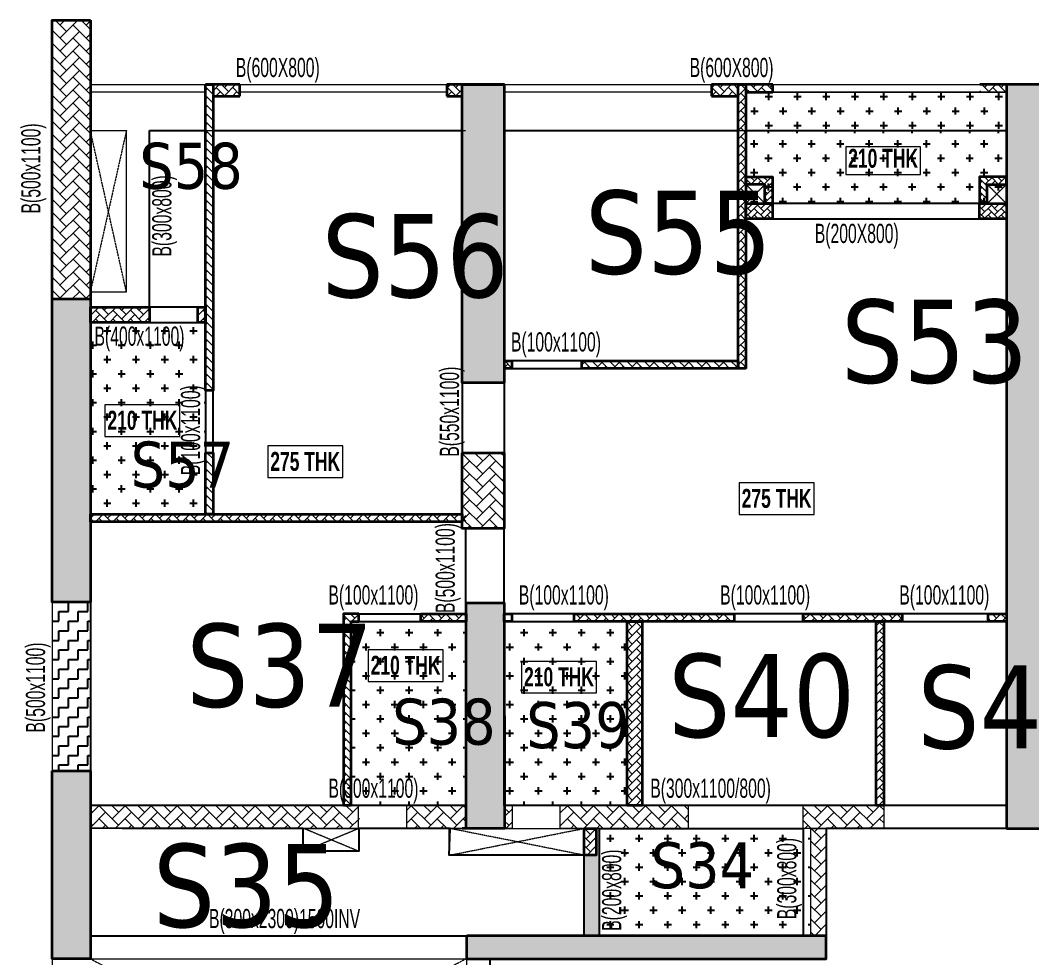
# Model space of a CAD drawing. Header units: millimetres. Extents: x 0 to 66978, y 25 to 26347.
# Drawn here: x 1696 to 14903, y 13669 to 25909 of the extents above; entities that cross this region are included whole.
import ezdxf

# ---------------------------------------------------------------- set-up
doc = ezdxf.new("R2010")
doc.units = ezdxf.units.MM
doc.linetypes.add('HIDDEN', pattern=[0.375, 0.25, -0.125])
for name, color, linetype, lineweight in [('A-FLOR-IDEN', 11, 'Continuous', 9), ('A-HIDD-ABVE', 8, 'HIDDEN', 20), ('S-BEAM', 7, 'Continuous', 18), ('S-BEAM-IDEN', 2, 'Continuous', 9), ('S-COL HATCH', 9, 'Continuous', 0), ('S-COLS', 5, 'Continuous', 35), ('S-WALL', 4, 'Continuous', 18)]:
    doc.layers.add(name, color=color, linetype=linetype, lineweight=lineweight)
doc.layers.add('changes', color=7, linetype='Continuous')
doc.layers.add('SUNK SLAB', color=8, linetype='Continuous')
doc.styles.add('Dim.s & Anno.(Misc.)', font='ARIALN.TTF')
doc.styles.add('Swis721 LtCn BT', font='swisscl.ttf', dxfattribs={"width": 0.9, "height": 233.3551617873649})
doc.styles.add('Swis721 LtCn BT_B', font='', dxfattribs={"width": 0.9, "height": 246.9183359013865})
doc.styles.get('Swis721 LtCn BT_B').set_extended_font_data('Swis721 LtCn BT', bold=True)
pattern_1 = [(45, (-31795021.82631738, 20722934.51905815), (0, 113.1370849898476), [240, -80]), (135, (-31794965.25777488, 20722991.08760065), (8.9e-15, 113.1370849898476), [240, -80])]
pattern_2 = [(45, (-31090211.60409689, 20641732.88633991), (0, 84.8528137423857), [180, -60]), (135, (-31090169.17769002, 20641775.31274678), (6.7e-15, 84.85281374238569), [180, -60])]
pattern_3 = [(45, (-31802317.50000001, 20729084.54824158), (0, 169.7056274847714), [360, -120]), (135, (-31802232.64718625, 20729169.40105534), (1.33e-14, 169.7056274847714), [360, -120])]
pattern_4 = [(45, (-15037.46649456024, -17858.63122582435), (0, 107.7630734528298), [228.6, -76.2]), (135, (-14983.58449456095, -17804.74922582507), (7.1e-15, 107.7630734528298), [228.6, -76.2])]
pattern_5 = [(0, (-31352091.21153216, 21118984.17789844), (187.5, 187.5), [93.75, -281.25]), (90, (-31352044.33653215, 21118937.30289844), (-187.5, 187.5), [93.75, -281.25])]
pattern_6 = [(0, (-31792424.80638715, 20732320.43506905), (125, 125), [125, -125]), (90, (-31792299.80638715, 20732320.43506905), (-125, 125), [125, -125])]

# ---------------------------------------------------------------- blocks, each defined once
blk = doc.blocks.new('A$Ca6b6972b')
at = {"layer": 'S-COL HATCH'}
h = blk.add_hatch(dxfattribs=at)
h.set_pattern_fill('AR-HBONE', color=256, scale=15)
h.set_pattern_definition(pattern_2)
edge = h.paths.add_edge_path()
edge.add_line((10779.36593055725, 22425.58167810738), (11129.36593055725, 22425.59326457977))
edge.add_line((11129.36593055725, 22425.59326457977), (11129.36593055725, 22075.59326457977))
edge.add_line((11129.36593055725, 22075.59326457977), (11029.36593055725, 22075.59326457977))
edge.add_line((11029.36593055725, 22075.59326457977), (11029.36593055725, 22325.58138413727))
edge.add_line((11029.36593055725, 22325.58138413727), (10779.36613355949, 22325.58138413727))
edge.add_line((10779.36613355949, 22325.58138413727), (10779.36613355949, 22425.59326457977))
h = blk.add_hatch(dxfattribs=at)
h.set_pattern_fill('AR-HBONE', color=256, scale=15)
h.set_pattern_definition(pattern_2)
edge = h.paths.add_edge_path()
edge.add_line((14179.3178070113, 22425.58167810738), (13829.3178070113, 22425.59326457977))
edge.add_line((13829.3178070113, 22425.59326457977), (13829.3178070113, 22075.59326457977))
edge.add_line((13829.3178070113, 22075.59326457977), (13929.31780701131, 22075.59326457977))
edge.add_line((13929.31780701131, 22075.59326457977), (13929.31780701131, 22325.58138413727))
edge.add_line((13929.31780701131, 22325.58138413727), (14179.31760400906, 22325.58138413727))
edge.add_line((14179.31760400906, 22325.58138413727), (14179.31760400906, 22425.59326457977))
h = blk.add_hatch(dxfattribs=at)
h.set_pattern_fill('AR-HBONE', color=256, scale=15)
h.set_pattern_definition([(45, (-31346340.99442247, 20824102.64495349), (0, 84.8528137423857), [180, -60]), (135, (-31346298.56801559, 20824145.07136036), (6.7e-15, 84.85281374238569), [180, -60])])
h.paths.add_polyline_path([(10779.36593008041, 22075.59326457977), (10779.36593008041, 21875.60189083219), (11129.36593055725, 21875.60189083219), (11129.36593055725, 22075.59326457977)])
h = blk.add_hatch(dxfattribs=at)
h.set_pattern_fill('AR-HBONE', color=256, scale=15)
h.set_pattern_definition([(45, (-31343291.04254494, 20824102.64495349), (0, 84.8528137423857), [180, -60]), (135, (-31343248.61613807, 20824145.07136036), (6.7e-15, 84.85281374238569), [180, -60])])
h.paths.add_polyline_path([(13829.31780760362, 22075.59326457977), (13829.31780760362, 21875.60189083219), (14179.31780808046, 21875.60189083219), (14179.31780808046, 22075.59326457977)])
at = {"layer": 'S-COLS'}
for points in [[(10779.36593055725, 22425.58167810738), (11129.36593055725, 22425.59326457977), (11129.36593055725, 22075.59326457977), (11029.36593055725, 22075.59326457977), (11029.36593055725, 22325.58138413727), (10779.36613355949, 22325.58138413727), (10779.36613355949, 22425.59326457977)], [(14179.3178070113, 22425.58167810738), (13829.3178070113, 22425.59326457977), (13829.3178070113, 22075.59326457977), (13929.31780701131, 22075.59326457977), (13929.31780701131, 22325.58138413727), (14179.31760400906, 22325.58138413727), (14179.31760400906, 22425.59326457977)]]:
    blk.add_lwpolyline(points, dxfattribs=at)
at = {"layer": 'S-COLS', "elevation": -1.770144e-10}
for points in [[(10779.36593008041, 22075.59326457977), (11129.36593055725, 22075.59326457977), (11129.36593055725, 21875.60189083219), (10779.36593008041, 21875.60189083219)], [(13829.31780760362, 22075.59326457977), (14179.31780808046, 22075.59326457977), (14179.31780808046, 21875.60189083219), (13829.31780760362, 21875.60189083219)]]:
    blk.add_lwpolyline(points, close=True, dxfattribs=at)
blk = doc.blocks.new('A$C9134d95b')
at = {"layer": 'S-COL HATCH'}
h = blk.add_hatch(dxfattribs=at)
h.set_pattern_fill('AR-HBONE', color=256, scale=20)
h.set_pattern_definition(pattern_1)
h.paths.add_polyline_path([(1600.033839318901, 10049.97185316682), (1500.033838842064, 10049.97185316682), (1500.034035611897, 6059.976400092244), (1600.034036088735, 6059.976400092244)])
h = blk.add_hatch(dxfattribs=at)
h.set_pattern_fill('AR-HBONE', color=256, scale=20)
h.set_pattern_definition(pattern_1)
h.paths.add_polyline_path([(8550.03403544426, 10049.98339009285), (8450.03403544426, 10049.98339009285), (8450.034036073834, 6349.976400092244), (8550.034036073834, 6349.976400092244)])
h = blk.add_hatch(dxfattribs=at)
h.set_pattern_fill('AR-HBONE', color=256, scale=20)
h.set_pattern_definition([(45, (-31796421.86035259, 20722934.53927112), (0, 113.1370849898476), [240, -80]), (135, (-31796365.29181009, 20722991.10781361), (8.9e-15, 113.1370849898476), [240, -80])])
h.paths.add_polyline_path([(0, 7149.987582206726), (0, 6949.996208459139), (770.0341375246644, 6949.996615335345), (770.0341375246644, 7149.987989082932)])
h = blk.add_hatch(dxfattribs=at)
h.set_pattern_fill('AR-HBONE', color=256, scale=20)
h.set_pattern_definition(pattern_1)
h.paths.add_polyline_path([(1400.034035205841, 7149.967369243502), (1400.034035205841, 6949.975995495916), (1500.034035611897, 6949.975995495916), (1500.034035611897, 7149.967369243502)])
h = blk.add_hatch(dxfattribs=at)
h.set_pattern_fill('AR-HBONE', color=256, scale=15)
h.set_pattern_definition([(45, (-31354688.23505423, 21105015.14516818), (0, 84.8528137423857), [180, -60]), (135, (-31354645.80864735, 21105057.57157505), (6.7e-15, 84.85281374238569), [180, -60])])
h.paths.add_polyline_path([(5500.034036085009, 6449.976400092244), (5400.03403608501, 6449.976400092244), (5400.03403608501, 6349.976400092244), (5500.034036085009, 6349.976400092244)])
h = blk.add_hatch(dxfattribs=at)
h.set_pattern_fill('AR-HBONE', color=256, scale=20)
h.set_pattern_definition(pattern_1)
h.paths.add_polyline_path([(8450.034036066381, 6449.976400092244), (6410.03403608501, 6449.976400092244), (6410.03403608501, 6349.976400092244), (8450.034036066381, 6349.976400092244)])
h = blk.add_hatch(dxfattribs=at)
h.set_pattern_fill('AR-HBONE', color=256, scale=20)
h.set_pattern_definition(pattern_1)
h.paths.add_polyline_path([(1600.034036088735, 5249.976400092243), (1500.034035611897, 5249.976400092243), (1500.034035611897, 4449.976400092244), (1600.034036088735, 4449.976400092244)])
h = blk.add_hatch(dxfattribs=at)
h.set_pattern_fill('AR-HBONE', color=256, scale=20)
h.set_pattern_definition(pattern_1)
h.paths.add_polyline_path([(4900.034035611898, 4449.976400092244), (0.0293730981647968, 4449.976400092244), (0.0293730981647968, 4349.976400092244), (4900.034035611898, 4349.976400092244)])
h = blk.add_hatch(dxfattribs=at)
h.set_pattern_fill('AR-HBONE', color=256, scale=20)
h.set_pattern_definition(pattern_1)
h.paths.add_polyline_path([(3400.03403608501, 3049.976400092245), (3500.034036088735, 3049.976400092245), (3500.03403608501, 3149.976400092244), (3300.034035611898, 3149.976400092244), (3300.034405183048, 651.031054932624), (3400.034036088735, 651.0310697183013)])
h = blk.add_hatch(dxfattribs=at)
h.set_pattern_fill('AR-HBONE', color=256, scale=20)
h.set_pattern_definition(pattern_1)
h.paths.add_polyline_path([(4900.034036088735, 3149.976400092244), (4310.034036088735, 3149.976400092244), (4310.034036088735, 3049.976149991155), (4900.034036088735, 3049.976149991155)])
h = blk.add_hatch(dxfattribs=at)
h.set_pattern_fill('AR-HBONE', color=256, scale=20)
h.set_pattern_definition(pattern_1)
h.paths.add_polyline_path([(8400.034036088735, 3049.976378396153), (8400.034036088735, 3149.976378396154), (6310.034036088735, 3149.976400092244), (6310.034036088735, 3049.976400092245)])
h = blk.add_hatch(dxfattribs=at)
h.set_pattern_fill('AR-HBONE', color=256, scale=20)
h.set_pattern_definition(pattern_1)
h.paths.add_polyline_path([(7000.45939533785, 649.9760191664099), (7200.034036088735, 649.9760191664099), (7200.034036088735, 3049.976400092245), (7000.45939533785, 3049.976400092245)])
h = blk.add_hatch(dxfattribs=at)
h.set_pattern_fill('AR-HBONE', color=256, scale=20)
h.set_pattern_definition(pattern_1)
h.paths.add_polyline_path([(10589.98601800576, 3149.976191714406), (9300.032951284198, 3149.976191714406), (9300.032951284198, 3049.976356700063), (10589.98601800576, 3049.976356700063)])
h = blk.add_hatch(dxfattribs=at)
h.set_pattern_fill('AR-HBONE', color=256, scale=20)
h.set_pattern_definition(pattern_1)
h.paths.add_polyline_path([(10350.00600320473, 3049.975645367056), (10250.00808316842, 3049.975645367056), (10250.00808316842, 649.9761204198002), (10350.00600320473, 649.9761204198002)])
h = blk.add_hatch(dxfattribs=at)
h.set_pattern_fill('AR-HBONE', color=256, scale=20)
h.set_pattern_definition(pattern_1)
h.paths.add_polyline_path([(11950.00522929802, 3149.976396277547), (11710.02601987496, 3149.976396277547), (11710.02601987496, 3049.976102307439), (11950.00522929802, 3049.976102307439)])
at = {"layer": 'S-COLS'}
for points, elevation in [([(1500.033838842064, 10049.97185316682), (1600.033839318901, 10049.97185316682), (1600.034036088735, 6059.976400092244), (1500.034035611897, 6059.976400092244)], -7.376485e-10), ([(8550.034036073834, 6349.976400092244), (8450.034036073834, 6349.976400092244), (8450.03403544426, 10049.98339009285), (8550.03403544426, 10049.98339009285)], -7.376485e-10), ([(0, 7149.987582206726), (770.0341375246644, 7149.987989082932), (770.0341375246644, 6949.996615335345), (0, 6949.996208459139)], -7.376485e-10), ([(5400.03403608501, 6449.976400092244), (5500.034036085009, 6449.976400092244), (5500.034036085009, 6349.976400092244), (5400.03403608501, 6349.976400092244)], -7.376485e-10), ([(6410.03403608501, 6449.976400092244), (8450.034036066381, 6449.976400092244), (8450.034036066381, 6349.976400092244), (6410.03403608501, 6349.976400092244)], -7.376485e-10), ([(1500.034035611897, 5249.976400092243), (1600.034036088735, 5249.976400092243), (1600.034036088735, 4449.976400092244), (1500.034035611897, 4449.976400092244)], -3.299943e-10), ([(0.0293730981647968, 4449.976400092244), (4850.034035611898, 4449.976400092244), (4850.034035611898, 4349.976400092244), (0.0293730981647968, 4349.976400092244)], -3.304204e-10), ([(4310.034036088735, 3149.976400092244), (4900.034036088735, 3149.976400092244), (4900.034036088735, 3049.976149991155), (4310.034036088735, 3049.976149991155)], -3.303073e-10), ([(6310.034036088735, 3149.976400092244), (8400.034036088735, 3149.976378396154), (8400.034036088735, 3049.976378396153), (6310.034036088735, 3049.976400092245)], -7.376485e-10), ([(7000.45939533785, 3049.976400092245), (7200.034036088735, 3049.976400092245), (7200.034036088735, 649.9760191664099), (7000.45939533785, 649.9760191664099)], -7.376485e-10), ([(9300.032951284198, 3149.976191714406), (10589.98601800576, 3149.976191714406), (10589.98601800576, 3049.976356700063), (9300.032951284198, 3049.976356700063)], -3.290854e-10), ([(10250.00808316842, 3049.975645367056), (10350.00600320473, 3049.975645367056), (10350.00600320473, 649.9761204198002), (10250.00808316842, 649.9761204198002)], -1.4753555e-09), ([(11710.02601987496, 3149.976396277547), (11950.00522929802, 3149.976396277547), (11950.00522929802, 3049.976102307439), (11710.02601987496, 3049.976102307439)], -1.4759768e-09)]:
    blk.add_lwpolyline(points, close=True, dxfattribs=dict(at, elevation=elevation))
blk.add_lwpolyline([(1400.034035205841, 7149.967369243502), (1500.034035611897, 7149.967369243502), (1500.034035611897, 6949.975995495916), (1400.034035205841, 6949.975995495916)], close=True, dxfattribs=at)
at = {"layer": 'S-COLS', "elevation": -3.303073e-10}
blk.add_lwpolyline([(3500.034036088735, 3149.976400092244), (3300.034035611898, 3149.976400092244), (3300.034405183048, 651.031054932624), (3400.034036088735, 651.0310697183013), (3400.03403608501, 3049.976400092245), (3500.034036088735, 3049.976400092245), (3500.03403608501, 3149.976400088519)], dxfattribs=at)
at = {"layer": 'changes'}
blk.add_blockref('A$Ca6b6972b', (-2229.337116707116, -13576.01379302144, -1.296923e-09), dxfattribs=at)
blk = doc.blocks.new('A$Cbe320e20')
at = {"layer": 'S-COL HATCH'}
h = blk.add_hatch(dxfattribs=at)
h.set_pattern_fill('AR-HBONE', color=256, scale=30)
h.set_pattern_definition(pattern_3)
h.paths.add_polyline_path([(-7795.646218299866, 17040.00098705292), (-7295.64284658432, 17040.00098705292), (-7295.64284658432, 13400.78559437021), (-7795.646218299866, 13400.78559437021)])
at = {"layer": 'S-COL HATCH', "transparency": 33554687}
h = blk.add_hatch(color=256, dxfattribs=at)
h.dxf.hatch_style = 1
h.paths.add_polyline_path([(-1895.639646530151, 16200.00293072686), (-2445.639647006989, 16200.00293072686), (-2445.639647006989, 12310.0055835247), (-1895.639646530151, 12310.0055835247)])
h = blk.add_hatch(color=256, dxfattribs=at)
h.dxf.hatch_style = 1
h.paths.add_polyline_path([(4654.332002535462, 6500.005487442017), (5154.357315771282, 6500.005487442017), (5154.357315771282, 16200.00484707579), (4654.332002535462, 16200.00484707579)])
h = blk.add_hatch(color=256, dxfattribs=at)
h.dxf.hatch_style = 1
h.paths.add_polyline_path([(-7295.658931441605, 13400.78559437021), (-7795.629781764001, 13400.78559437021), (-7795.639646533877, 9450.53803892061), (-7295.668796211481, 9450.53803892061)])
at = {"layer": 'S-COL HATCH'}
h = blk.add_hatch(dxfattribs=at)
h.set_pattern_fill('AR-HBONE', color=256, scale=30)
h.set_pattern_definition(pattern_3)
h.paths.add_polyline_path([(-1895.639646530151, 11400.0055835247), (-2445.639647006989, 11400.0055835247), (-2445.639647006989, 10410.0055835247), (-1895.639646530151, 10410.0055835247)])
at = {"layer": 'S-COL HATCH', "transparency": 33554687}
h = blk.add_hatch(color=256, dxfattribs=at)
h.dxf.hatch_style = 1
h.paths.add_polyline_path([(-1895.635651104152, 9200.005583524704), (-1895.639646537602, 9200.005583524704), (-1895.639646537602, 9300.005583524704), (-1895.639646530151, 9440.005583524706), (-2395.639646530151, 9440.005583524706), (-2395.639646530151, 6500.005179978908), (-1895.599692255258, 6500.005179978908)])
h = blk.add_hatch(color=256, dxfattribs=at)
h.dxf.hatch_style = 1
h.paths.add_polyline_path([(-7795.639646530151, 4800.000523090362), (-7295.639647006989, 4800.000523090362), (-7295.639647006989, 7250.532682538032), (-7795.639646530151, 7250.532682538032)])
at = {"layer": 'S-COL HATCH'}
h = blk.add_hatch(dxfattribs=at)
h.set_pattern_fill('AR-HBONE', color=256, scale=30)
h.set_pattern_definition(pattern_3)
h.paths.add_polyline_path([(-3786.065005779266, 6799.478240609168), (-7294.489315208048, 6799.478240609168), (-7294.489315208048, 6501.059750486165), (-3786.065005779266, 6501.059750486165)])
h = blk.add_hatch(dxfattribs=at)
h.set_pattern_fill('AR-HBONE', color=256, scale=30)
h.set_pattern_definition(pattern_3)
h.paths.add_polyline_path([(-2395.640167735517, 6799.478240609168), (-3166.065006189048, 6799.478240609168), (-3166.065006189048, 6499.188371825963), (-2615.214287281037, 6498.949118353427), (-2615.214287281037, 6500.005179978908), (-2395.640167735517, 6500.005179978908)])
h = blk.add_hatch(dxfattribs=at)
h.set_pattern_fill('AR-HBONE', color=256, scale=30)
h.set_pattern_definition(pattern_3)
h.paths.add_polyline_path([(-1795.214287281036, 6800.005181878805), (-1895.639646530151, 6800.005179978907), (-1895.639646530151, 6500.005179978908), (-1795.214287281036, 6500.005183089524)])
h = blk.add_hatch(dxfattribs=at)
h.set_pattern_fill('AR-HBONE', color=256, scale=30)
h.set_pattern_definition(pattern_3)
h.paths.add_polyline_path([(504.3603529930114, 6800.005225367844), (-1165.21428816393, 6800.017154637725), (-1165.21428816393, 6500.017185591161), (504.3603529930114, 6500.005226064473)])
h = blk.add_hatch(dxfattribs=at)
h.set_pattern_fill('AR-HBONE', color=256, scale=30)
h.set_pattern_definition(pattern_3)
h.paths.add_polyline_path([(2004.360351875424, 6800.005253572017), (2004.360351875424, 6500.005253393204), (3054.332258120179, 6500.005253553391), (3054.332258120179, 6800.005253732205)])
h = blk.add_hatch(dxfattribs=at)
h.set_pattern_fill('AR-HBONE', color=256, scale=20)
h.set_pattern_definition([(45, (-31797377.50041925, 20724184.54783804), (0, 113.1370849898476), [240, -80]), (135, (-31797320.93187676, 20724241.11638054), (8.9e-15, 113.1370849898476), [240, -80])])
h.paths.add_polyline_path([(-695.6420959718525, 6150.02918343246), (-695.6420959718525, 6500.005179978908), (-855.640066254884, 6500.005179978908), (-855.640066254884, 6150.02918343246)])
h = blk.add_hatch(dxfattribs=at)
h.set_pattern_fill('AR-HBONE', color=256, scale=30)
h.set_pattern_definition(pattern_3)
h.paths.add_polyline_path([(2304.357771784067, 6500.005253553391), (2104.357904434204, 6500.005253553391), (2104.357904434204, 5100.013867616653), (2304.357904434204, 5100.013867616653)])
at = {"layer": 'S-COL HATCH', "transparency": 33554687}
h = blk.add_hatch(color=256, dxfattribs=at)
h.dxf.hatch_style = 1
h.paths.add_polyline_path([(2304.357904434204, 5100.013867616653), (2104.357904434204, 5100.013867616653), (-2085.585085179657, 5100.013867616653), (-2085.585085179657, 4800.000523090362), (2304.357904434204, 4800.000523090362)])
h.paths.add_polyline_path([(-2085.585085179657, 5100.013867616653), (-2385.308569908142, 5100.013867616653), (-2385.308569908142, 4800.000523090362), (-2085.585085179657, 4800.000523090362)])
at = {"layer": 'S-WALL'}
h = blk.add_hatch(dxfattribs=at)
h.set_pattern_fill('FP_1', color=1, style=0, pattern_type=2)
h.set_pattern_definition(pattern_4)
h.paths.add_polyline_path([(-5694.999958343804, 16050), (-5344.999958343804, 16050), (-5344.999958343804, 16200), (-5694.999958343804, 16200)])
h = blk.add_hatch(dxfattribs=at)
h.set_pattern_fill('FP_1', color=1, style=0, pattern_type=2)
h.set_pattern_definition(pattern_4)
h.paths.add_polyline_path([(-5694.999958343804, 16050), (-5344.999958343804, 16050), (-5344.999958343804, 16200), (-5694.999958343804, 16200)])
h = blk.add_hatch(dxfattribs=at)
h.set_pattern_fill('FP_1', color=1, style=0, pattern_type=2)
h.set_pattern_definition(pattern_4)
h.paths.add_polyline_path([(-2444.999958343804, 16050), (-2444.999958343804, 16200), (-2644.999958343804, 16200), (-2644.999958343804, 16050)])
h = blk.add_hatch(dxfattribs=at)
h.set_pattern_fill('FP_1', color=1, style=0, pattern_type=2)
h.set_pattern_definition(pattern_4)
h.paths.add_polyline_path([(-2444.999958343804, 16050), (-2444.999958343804, 16200), (-2644.999958343804, 16200), (-2644.999958343804, 16050)])
h = blk.add_hatch(dxfattribs=at)
h.set_pattern_fill('FP_1', color=1, style=0, pattern_type=2)
h.set_pattern_definition(pattern_4)
h.paths.add_polyline_path([(1155.000041656196, 16050), (1155.000041656196, 16200), (805.000041656196, 16200), (805.000041656196, 16050)])
h = blk.add_hatch(dxfattribs=at)
h.set_pattern_fill('FP_1', color=1, style=0, pattern_type=2)
h.set_pattern_definition(pattern_4)
h.paths.add_polyline_path([(1155.000041656196, 16050), (1155.000041656196, 16200), (805.000041656196, 16200), (805.000041656196, 16050)])
h = blk.add_hatch(dxfattribs=at)
h.set_pattern_fill('FP_1', color=1, style=0, pattern_type=2)
h.set_pattern_definition(pattern_4)
h.paths.add_polyline_path([(1605.000041656196, 16100), (1605.000041656196, 16200), (1255.000041656196, 16200), (1255.000041656196, 16100)])
h = blk.add_hatch(dxfattribs=at)
h.set_pattern_fill('FP_1', color=1, style=0, pattern_type=2)
h.set_pattern_definition(pattern_4)
h.paths.add_polyline_path([(1605.000041656196, 16100), (1605.000041656196, 16200), (1255.000041656196, 16200), (1255.000041656196, 16100)])
h = blk.add_hatch(dxfattribs=at)
h.set_pattern_fill('FP_1', color=1, style=0, pattern_type=2)
h.set_pattern_definition(pattern_4)
h.paths.add_polyline_path([(4655.000041656196, 16100), (4655.000041656196, 16200), (4305.000041656196, 16200), (4305.000041656196, 16100)])
h = blk.add_hatch(dxfattribs=at)
h.set_pattern_fill('FP_1', color=1, style=0, pattern_type=2)
h.set_pattern_definition(pattern_4)
h.paths.add_polyline_path([(4655.000041656196, 16100), (4655.000041656196, 16200), (4305.000041656196, 16200), (4305.000041656196, 16100)])
at = {"layer": 'S-BEAM', "color": 5}
for points in [[(-3796.065006185323, 6801.060269355774), (-7294.489315208048, 6801.060269355774), (-7294.489315208048, 6501.059750486165), (-3796.065006185323, 6501.059750486165)], [(-1895.639646530151, 6800.005583524704), (-1795.214287281036, 6800.005583524704), (-1795.214287281036, 6500.005179978908), (-1895.639646530151, 6500.005179978908)], [(-1165.21428816393, 6800.005583524704), (504.3603529930114, 6800.005583524704), (504.3603529930114, 6500.005226064473), (-1165.21428816393, 6500.005226064473)]]:
    blk.add_lwpolyline(points, close=True, dxfattribs=at)
for points, elevation in [([(-3166.065006189048, 6800.005583524704), (-2395.640167735517, 6800.005583524704), (-2395.640167735517, 6498.850077327341), (-3166.065006189048, 6498.850077327341)], 4.076157e-10), ([(2004.360351875424, 6800.005253572017), (3054.332258120179, 6800.005253732205), (3054.332258120179, 6500.005253553391), (2004.360351875424, 6500.005253393204)], -2.73976e-10), ([(2104.357904434204, 6500.005253553391), (2304.357904434204, 6500.005253553391), (2304.357904434204, 5100.013867616653), (2104.357904434204, 5100.013867616653)], -2.73976e-10)]:
    blk.add_lwpolyline(points, close=True, dxfattribs=dict(at, elevation=elevation))
at = {"layer": 'S-COLS'}
for p, q in [((-7295.646217823028, 17040.00098705292), (-7295.646217823028, 17040.00098705292)), ((-7295.645560219885, 13400.78559437021), (-7795.643152978271, 13400.78559437021)), ((-2385.308569908142, 4800.000523090362), (-2385.308569908142, 5100.013867616653))]:
    blk.add_line(p, q, dxfattribs=at)
for points in [[(-7295.651438198984, 17040.00139259919), (-7295.638836354017, 9450.53320157528), (-7795.639646530151, 9450.53320157528), (-7795.646218299866, 17040.00098705292)], [(-2445.639647006989, 16200.00293072686), (-1895.639646530151, 16200.00293072686), (-1895.639646530151, 12310.0055835247), (-2445.639647006989, 12310.0055835247)], [(-2445.639647006989, 11400.0055835247), (-1895.639646530151, 11400.0055835247), (-1895.639646530151, 10410.0055835247), (-2445.639647006989, 10410.0055835247)], [(-7795.639646530151, 7250.532682538032), (-7295.639647006989, 7250.532682538032), (-7295.639647006989, 4800.000523090362), (-7795.639646530151, 4800.000523090362)]]:
    blk.add_lwpolyline(points, close=True, dxfattribs=at)
for points, elevation in [([(4654.332002535462, 6500.005487442017), (5154.357315771282, 6500.005487442017), (5154.357315771282, 16200.00484707579), (4654.332002535462, 16200.00484707579)], -7.390522e-10), ([(-855.640066254884, 6500.005179978908), (-695.6420959718525, 6500.005179978908), (-695.6420959718525, 6150.02918343246), (-855.640066254884, 6150.02918343246)], 4.072281e-10)]:
    blk.add_lwpolyline(points, close=True, dxfattribs=dict(at, elevation=elevation))
blk.add_lwpolyline([(-2395.639646530151, 6500.005583524703), (-2395.639646530151, 9440.005583524706), (-1895.639646530151, 9440.005583524706), (-1895.599692255258, 6500.005179978908), (-2445.639646530151, 6500.005179978908)], dxfattribs=at)
at = {"layer": 'S-COLS', "elevation": -4.153155e-10}
blk.add_lwpolyline([(-2385.308569908142, 4800.000523090362), (2304.357904434204, 4800.000523090362), (2304.357904434204, 5100.013867616653), (-2385.308569908142, 5100.013867616653)], dxfattribs=at)
at = {"layer": 'S-WALL', "color": 7}
for p, q in [((-7295, 16200), (-5794.999958343804, 16200)), ((-5344.999958343804, 16200), (-2644.999958343804, 16200)), ((-1894.999958343804, 16200), (805.000041656196, 16200)), ((1605.000041656196, 16200), (4305.000041656196, 16200)), ((-5794.999958343804, 16100), (-7295, 16100)), ((-2644.999958343804, 16100), (-5344.999958343804, 16100)), ((805.000041656196, 16100), (-1894.999958343804, 16100)), ((4654.331360589713, 16100), (1605.000041656196, 16100))]:
    blk.add_line(p, q, dxfattribs=at)
at = {"layer": 'S-WALL', "color": 5, "lineweight": 35}
for p, q in [((-5344.999958343804, 16200), (-5794.999958343804, 16200)), ((-5344.999958343804, 16050), (-5344.999958343804, 16200)), ((-2644.999958343804, 16200), (-2644.999958343804, 16050)), ((805.000041656196, 16200), (805.000041656196, 16050)), ((1605.000041656196, 16100), (1605.000041656196, 16200)), ((-5694.999958343804, 16050), (-5344.999958343804, 16050)), ((-2644.999958343804, 16050), (-2444.999958343804, 16050)), ((805.000041656196, 16050), (1155.000041656196, 16050)), ((1255.000041656196, 16100), (1605.000041656196, 16100))]:
    blk.add_line(p, q, dxfattribs=at)
at = {"layer": 'S-WALL', "lineweight": 35}
for p, q in [((-1894.999958343804, 16200), (-2644.999958343804, 16200)), ((1605.000041656196, 16200), (805.000041656196, 16200)), ((5155.000041656196, 16200), (4305.000041656196, 16200))]:
    blk.add_line(p, q, dxfattribs=at)
blk = doc.blocks.new('A$C3b502a7a')
at = {"layer": 'SUNK SLAB'}
h = blk.add_hatch(dxfattribs=at)
h.set_pattern_fill('CROSS', color=8, scale=750, style=0)
h.set_pattern_definition([(0, (-31824024.78991077, 20684974.5512541), (187.5, 187.5), [93.75, -281.25]), (90, (-31823977.91491077, 20684927.6762541), (-187.5, 187.5), [93.75, -281.25])])
h.paths.add_polyline_path([(14547.02856528014, 23919.00453386828), (11147.05755814165, 23919.00453386828), (11147.05755814165, 23419.00453031063), (14547.02856528014, 23419.00453229249)])
h = blk.add_hatch(dxfattribs=at)
h.set_pattern_fill('CROSS', color=8, scale=750, style=0)
h.set_pattern_definition(pattern_5)
h.paths.add_polyline_path([(11147.05755814165, 23419.00453229249), (11147.05755814165, 22469.00423466414), (14547.02856528014, 22469.00423466414), (14547.02856528014, 23419.00453031063)])
h = blk.add_hatch(dxfattribs=at)
h.set_pattern_fill('CROSS', color=8, scale=750, style=0)
h.set_pattern_definition(pattern_5)
h.paths.add_polyline_path([(2597.052895169705, 18419.00913035124), (4097.057557683438, 18419.00913035124), (4097.057557683438, 20919.00872575492), (2597.052895169705, 20919.00872575492)])
h = blk.add_hatch(dxfattribs=at)
h.set_pattern_fill('ZIGZAG', color=8, scale=1000, style=0)
h.set_pattern_definition(pattern_6)
h.paths.add_polyline_path([(2597.057557683438, 17269.53553565219), (2097.057558160275, 17269.53553565219), (2097.057558160275, 15069.53610057011), (2597.057557683438, 15069.53610057011)])
h = blk.add_hatch(dxfattribs=at)
h.set_pattern_fill('CROSS', color=8, scale=750, style=0)
h.set_pattern_definition(pattern_5)
h.paths.add_polyline_path([(7497.057558160276, 17019.00913035124), (5997.057558160275, 17019.00913035124), (5997.057558160275, 14619.00913035124), (7497.057558160276, 14619.00913035124)])
h = blk.add_hatch(dxfattribs=at)
h.set_pattern_fill('CROSS', color=8, scale=750, style=0)
h.set_pattern_definition(pattern_5)
h.paths.add_polyline_path([(9597.48291740939, 17019.00913035124), (7997.057558160276, 17019.00913035124), (7997.057558160276, 14619.00913035124), (9597.48291740939, 14619.00913035124)])
h = blk.add_hatch(dxfattribs=at)
h.set_pattern_fill('ZIGZAG', color=8, scale=1000, style=0)
h.set_pattern_definition(pattern_6)
h.paths.add_polyline_path([(48257.05091089755, 14319.00864409655), (48057.05302241072, 14319.00864409655), (48057.05297905579, 12919.01728564873), (48257.052939713, 12919.01728564873)])
h.paths.add_polyline_path([(49486.99233784154, 10619.00354682654), (47801.40725266188, 10619.00308904424), (47801.40725266188, 10219.00314334407), (49486.99233784154, 10219.00314334407)])
h.paths.add_polyline_path([(9237.055026922375, 14319.00864409655), (9197.05151687935, 14319.00864409655), (9197.05151687935, 13969.03260146454), (9037.056631263345, 13969.03260146454), (9037.055109620094, 12919.01728564873), (9237.055070277303, 12919.01728564873)])
h.paths.add_polyline_path([(9492.693612851202, 10619.00308904424), (7807.112119510769, 10619.00354682654), (7807.108527671546, 10619.00354681909), (7807.108527671546, 10219.00314334407), (9492.693612851202, 10219.00314334407)])
h = blk.add_hatch(dxfattribs=at)
h.set_pattern_fill('CROSS', color=8, scale=750, style=0)
h.set_pattern_definition([(0, (-31352091.21153216, 21118550.86741043), (187.5, 187.5), [93.75, -281.25]), (90, (-31352044.33653215, 21118503.99241043), (-187.5, 187.5), [93.75, -281.25])])
h.paths.add_polyline_path([(9237.055026922375, 14319.00876520574), (9237.055070277303, 12919.01741444319), (11997.05510912463, 12919.01741444319), (11997.05510912463, 14319.00885067507)])
h.paths.add_polyline_path([(9663.740602776408, 12920.76669791713), (9663.740602776408, 14193.99736633152), (9136.545320995152, 14193.99736633152), (9136.545320995152, 12920.76669791713)], flags=9)
at = {"layer": 'A-FLOR-IDEN', "color": 8, "flags": 128}
for points, elevation in [([(12449.58225197717, 23209.79579419643), (12449.58225197717, 22848.35258526728), (13427.08225197717, 22848.35258526728), (13427.08225197717, 23209.79579419643)], -1.102785e-09), ([(2787.082251977176, 19843.95470711216), (2787.082251977176, 19432.12931028753), (3764.582251977176, 19432.12931028753), (3764.582251977176, 19843.95470711216)], -1.102785e-09), ([(4910.995919033885, 19306.54631130397), (4910.995919033885, 18894.72091447934), (5888.495919033886, 18894.72091447934), (5888.495919033886, 19306.54631130397)], -7.376485e-10), ([(11060.08225197717, 18825.00226085633), (11060.08225197717, 18413.1768640317), (12037.58225197717, 18413.1768640317), (12037.58225197717, 18825.00226085633)], -7.376485e-10), ([(6220.517246674746, 16647.4120490551), (6220.517246674746, 16235.58665223047), (7198.017246674746, 16235.58665223047), (7198.017246674746, 16647.4120490551)], -1.4328177e-09), ([(8221.36796469614, 16497.41185859218), (8221.36796469614, 16085.58646176755), (9198.86796469614, 16085.58646176755), (9198.86796469614, 16497.41185859218)], -1.5051083e-09)]:
    blk.add_lwpolyline(points, close=True, dxfattribs=dict(at, elevation=elevation))
at = {"layer": 'A-HIDD-ABVE', "linetype": 'HIDDEN'}
for p, q in [((3067.056202214212, 23419.00407568366), (2597.054358106106, 21319.0000995025)), ((3067.057557683438, 21318.99993684515), (2597.121870245785, 23419.01108434796)), ((11397.09236675501, 22718.59938151389), (11147.09758861363, 22469.00423466414)), ((11147.09758856892, 22718.59938151389), (11397.09236675501, 22469.00423466414)), ((14547.02856528014, 22718.59938151389), (14297.03378713876, 22469.00423466414)), ((14297.03378709406, 22718.59938151389), (14547.02856528014, 22469.00423466414)), ((5373.703783430158, 14020.07542614266), (6097.057558160275, 14320.06381618231)), ((6097.057558160275, 14020.07542614266), (5373.703783430158, 14320.06329184398)), ((9037.055109601468, 13969.02114378661), (7277.482917413116, 14320.0634126924)), ((7277.482917409391, 13969.02074025199), (9037.055109601468, 14319.00872680545)), ((2597.056976344437, 12619.0040699169), (7507.388634782285, 10019.00354682654)), ((2597.056976344437, 10019.00354682654), (7495.388634782284, 12619.0040699169, -1.1529639e-09))]:
    blk.add_line(p, q, dxfattribs=at)
at = {"layer": 'S-BEAM'}
for p, q in [((2597.047395028174, 24019.00382085517), (7997.057558160276, 24019.00647754967)), ((7997.057558160276, 24019.00453387946), (14547.02920722589, 24019.00453386456, -1.4767006e-09)), ((2597.047462135554, 23419.00382085145), (3067.056202214212, 23419.00407568366)), ((3067.057557687164, 21318.99878014624), (3067.056202217937, 23419.00407567993)), ((2597.028408478946, 21318.99671303854), (3067.057557687164, 21318.99878014624)), ((2097.057558160275, 17269.53553565219), (2097.057558160275, 15069.5350167416)), ((7997.057567451149, 14319.00872680545), (9037.057138435543, 14319.00875901431)), ((9037.057138435543, 14319.00913035124), (9037.055109601468, 12919.00533097982)), ((9237.055026914924, 14319.00876520574), (11897.05497647449, 14319.00878282636)), ((9237.055026922375, 14319.00876396522), (9237.055070277303, 12919.00532498583)), ((12197.05510912463, 14319.00878481194), (14547.01223325357, 14319.00880037993, -1.0703661e-09)), ((2097.057558160275, 12619.0040699169), (2097.057558160275, 10019.00354682654)), ((2597.056978560984, 12619.00406874716, -1.1529639e-09), (7495.388634782284, 12619.0040699169, -1.1529639e-09)), ((7507.388634782285, 10619.00314334035), (7507.388634782285, 12619.0040699169, -1.1529639e-09))]:
    blk.add_line(p, q, dxfattribs=at)
at = {"layer": 'S-BEAM', "linetype": 'HIDDEN'}
for p, q in [((3367.056202217937, 23419.00423834101), (7497.057557683437, 23419.0064775683)), ((3367.057720333338, 20919.00872575492), (3367.056202217937, 23419.00423833728)), ((7997.057558160276, 23419.00453412905), (14547.02920722589, 23419.00453031063, -1.4767006e-09)), ((11497.09236675501, 22268.61988820881), (14197.04424380138, 22268.61988820881)), ((3367.07394091785, 21219.0000995025), (3367.07394091785, 21219.0000995025)), ((7447.057557683438, 20129.00913035124), (7447.057557683438, 19219.00913035124)), ((7997.057558160276, 20129.00913035124), (7997.057558160276, 19219.00913035124)), ((7497.057557683437, 18229.00913034752), (7497.057557709514, 17259.00900155678)), ((7997.05755815655, 18229.00913035124), (7997.057558182627, 17319.00913034752)), ((2597.057557683438, 17269.53674840182), (2597.057557683438, 15069.53622949123)), ((2597.057557683438, 14618.48178743571), (7497.057558160276, 14618.48178743571)), ((7997.057558160276, 14619.00872680545), (14547.02920722589, 14619.00885067507, -1.4767006e-09)), ((2597.057557683438, 14320.06381618231), (7497.05703695491, 14317.85362415388)), ((11897.05497647449, 14319.00912921876, -1.1543491e-09), (11897.05510912463, 12919.0178177692, -1.1529639e-09)), ((12197.05497647449, 14319.00913035124, -1.1543491e-09), (12197.05510912463, 12919.0178177692, -1.1529639e-09)), ((2597.057557683438, 12919.01741443947, -1.1529639e-09), (7507.388634782285, 12919.01741444319, -1.1529639e-09)), ((7807.112119510769, 12619.0040699169), (7807.112119510769, 10619.00354683027))]:
    blk.add_line(p, q, dxfattribs=at)
at = {"layer": 'S-BEAM'}
for points, elevation in [([(11147.05755814165, 23919.00453386828), (14547.02856528014, 23919.00453386828), (14547.02856528014, 22469.00423466414), (11147.05755814165, 22469.00423466414)], -3.651365e-10), ([(2597.052895169705, 20919.00872575492), (4097.057557683438, 20919.00872575492), (4097.057557683438, 18419.00913035124), (2597.052895169705, 18419.00913035124)], -7.376485e-10), ([(5997.057558160275, 17019.00913035124), (7497.057558160276, 17019.00913035124), (7497.057558160276, 14619.00913035124), (5997.057558160275, 14619.00913035124)], -3.300327e-10), ([(7997.057558160276, 17019.00913035124), (9597.48291740939, 17019.00913035124), (9597.48291740939, 14619.00913035124), (7997.057558160276, 14619.00913035124)], -7.376485e-10), ([(5373.703783430158, 14320.06329184398), (6097.057558160275, 14320.06329184398), (6097.057558160275, 14020.07542614266), (5373.703783430158, 14020.07542614266)], -3.304567e-10), ([(7277.482917409391, 14319.00872680545), (9037.055109601468, 14319.00872680545), (9037.055109601468, 13969.02074025199), (7277.482917409391, 13969.02074025199)], -3.304204e-10)]:
    blk.add_lwpolyline(points, close=True, dxfattribs=dict(at, elevation=elevation))
at = {"layer": 'S-BEAM', "linetype": 'HIDDEN'}
for points, elevation in [([(8097.057558156549, 20419.00913035124), (9007.057558156552, 20419.00913035124), (9007.057558156552, 20319.00913035125), (8097.057558156549, 20319.00913035125)], -7.391622e-10), ([(4097.057557683438, 20029.00913035125), (4197.057558160275, 20029.00913035125), (4197.057558160275, 19219.00913035124), (4097.057557683438, 19219.00913035124)], -7.376485e-10), ([(6097.057558156549, 17119.00913034752), (6907.057558160275, 17119.00913034752), (6907.057558160275, 17019.00888025015), (6097.057558156549, 17019.00888025015)], -3.303073e-10), ([(8097.057558160276, 17119.00913035124), (8907.057558160275, 17119.00913035124), (8907.057558160275, 17019.00913035124), (8097.057558160276, 17019.00913035124)], 4.647509e-10), ([(10997.05755816027, 17119.00913035124), (11897.05647335574, 17119.00913035124), (11897.05647335574, 17019.00908695906), (10997.05755816027, 17019.00908695906)], -7.397182e-10), ([(13187.0095400773, 17119.00892197341), (14307.0495419465, 17119.00892197341), (14307.0495419465, 17019.00883256644), (13187.0095400773, 17019.00883256644)], -3.290854e-10)]:
    blk.add_lwpolyline(points, close=True, dxfattribs=dict(at, elevation=elevation))
at = {"layer": 'S-COLS', "elevation": 4.647509e-10}
blk.add_lwpolyline([(7997.057558152825, 17119.00913035124), (8097.057558160276, 17119.00913035124), (8097.057558160276, 17019.00913035124), (7997.057558152825, 17019.00913035124)], close=True, dxfattribs=at)
at = {"layer": 'A-FLOR-IDEN', "color": 1, "char_height": 246.9183359013865, "width": 1154.999999999998, "attachment_point": 2, "line_spacing_factor": 0.9642671421142559, "style": 'Swis721 LtCn BT_B'}
for s, insert in [('210 THK', (12938.33225197717, 23182.13600053266, -1.102785e-09)), ('210 THK', (3275.832251977175, 19765.91272555291, -1.102785e-09)), ('275 THK', (5399.745919033885, 19228.50432974472)), ('275 THK', (11548.83225197717, 18746.96027929708)), ('210 THK', (6709.267246674746, 16569.37006749585, -1.4328177e-09)), ('210 THK', (8710.11796469614, 16419.36987703293, -1.5051083e-09))]:
    blk.add_mtext(s, dxfattribs=dict(at, insert=insert))
at = {"layer": 'S-BEAM-IDEN', "style": 'Swis721 LtCn BT', "width": 0.8}
for s, rotation, p in [('B(600X800)', 359.9999999999997, (4494.988318730146, 24118.40895859152, -1.4778994e-09)), ('B(600X800)', 359.9999999999997, (10414.33937605843, 24118.40895859152, -1.4778994e-09)), ('B(500x1100)', 89.99999999999969, (1945.969282366335, 22339.17147221044, -1.4769403e-09)), ('B(300x800)', 89.99999999999969, (3653.911019843072, 21777.27797748894)), ('B(400x1100)', 359.9999999999997, (2651.136302947998, 20614.33797325566)), ('B(100x1100)', 359.9999999999997, (8083.279372036457, 20538.70292852819)), ('B(550x1100)', 89.99999999999969, (7405.707698401063, 19166.98603655025)), ('B(100x1100)', 89.99999999999969, (4029.123706731945, 18925.12506712973)), ('B(500x1100)', 89.99999999999969, (7350.823729798197, 17126.85790964216)), ('B(100x1100)', 359.9999999999997, (5703.008931398392, 17238.70292852819)), ('B(100x1100)', 359.9999999999997, (8186.45936202258, 17238.70292852819)), ('B(100x1100)', 359.9999999999997, (10812.54121370241, 17238.70292852819)), ('B(100x1100)', 359.9999999999997, (13149.33180033788, 17238.70292852819)), ('B(500x1100)', 89.99999999999969, (2005.70769887045, 15569.0424284786)), ('B(300x1100)', 359.9999999999997, (5703.008931398392, 14718.41311695799)), ('B(300x1100/800)', 359.9999999999997, (9900.733782220634, 14718.41311695799)), ('B(300x800)', 90.00000000000033, (11805.70517338812, 13134.76089958846, -1.1554022e-09)), ('B(200x800)', 89.99999999999969, (9522.112162411213, 12983.26669791713)), ('B(300x2300)1500INV', 359.9999999999997, (4144.78236426413, 13018.433425989, -1.3958812e-09))]:
    blk.add_text(s, height=250, rotation=rotation, dxfattribs=at).set_placement(p)
blk.add_text('B(200X800)', height=250, dxfattribs=at).set_placement((12046.86399585753, 21954.20104392991))

msp = doc.modelspace()

# ---------------------------------------------------------------- linework, layer by layer
at = {"layer": 'changes', "color": 1}
for points, elevation in [([(3380.161196066229, 24468.61971485805), (4110.241367591707, 24468.61971485805), (4110.241367591707, 22168.61478116181), (3380.161196066229, 22168.61478116181)], -2.2106492e-09), ([(4210.241254640904, 24468.62016491782), (7460.241421340196, 24468.62016491782), (7460.241421340196, 19468.62381201055), (4210.241254640904, 19468.62381201055)], -2.70258e-09), ([(8010.162964461533, 24468.62001064983), (11060.24142180213, 24468.62001064983), (11060.24142180213, 21468.62381201055), (8010.162964461533, 21468.62381201055)], -2.2106494e-09), ([(11510.15895830669, 23518.61940574091), (11510.15895830669, 23868.22683855336), (11160.16418010571, 23868.22683855336), (11160.15916131267, 24468.61970336926), (14560.13060923496, 24468.6197013874), (14560.11063176223, 23868.21525208842), (14210.11083476075, 23868.22683855336), (14210.11083476075, 23518.61940574091)], -1.8392164e-09), ([(11160.2414214743, 23318.23546480578), (14560.13359861651, 23318.23546480578), (14560.13461352714, 18168.62380819585), (8110.162552004842, 18168.62460687202), (8110.162552004842, 18168.62460687202), (8010.160862757055, 18168.62430142801), (8010.241421817033, 21368.62381201055), (11160.24142180213, 21368.62381201055)], -2.70258e-09), ([(2610.207385732023, 21968.64362037745), (4110.241421340195, 21968.64362037745), (4110.241421340195, 19468.62381201055), (2610.207385732023, 19468.62381201055)], -2.70258e-09), ([(2610.236758826462, 19368.62381201055), (2611.313295787363, 15669.67890332829), (5910.241790918796, 15669.67890332829), (5910.241421340195, 18168.62381201055), (7510.162964461533, 18168.62381201055), (7510.044217487958, 19275.18667131107), (7460.162963984696, 19278.62421749722), (7460.162963984696, 19368.62381201055)], -2.2953519e-09), ([(6010.241421817032, 18068.62381201055), (7510.162964461533, 18068.62381201055), (7510.162964461533, 15668.62460687202), (6010.241421817032, 15668.62460687202)], -2.2952388e-09), ([(8010.166226042597, 18068.62381201055), (9610.587911253959, 18068.62381201055), (9610.587911253959, 15668.62421749722), (8010.166226042597, 15668.62421749722)], -2.2106494e-09), ([(9810.241421817032, 18068.62380277183), (12860.21546889671, 18068.62380277183), (12860.21546889671, 15668.62429504659), (9810.241421817032, 15668.62429504659)], -2.70258e-09), ([(12960.21338893303, 18068.62305728536), (14560.13461352714, 18068.62305728536), (14560.13461352714, 15668.62432719585), (12960.21338893303, 15668.62432719585)], -3.440287e-09), ([(7820.217113359062, 13668.61915706288), (7820.217525815754, 11668.61823048633), (25260.1593324078, 11668.61902334731), (25260.1593324078, 13668.61902334731), (19580.15974485704, 13668.61863397252), (19580.15933240035, 15368.62399961989), (12210.16051542589, 15368.62426133271), (12210.16051542589, 13668.61915706288)], -2.6259648e-09), ([(9250.160020766942, 15368.62386003699), (11910.1601029692, 15368.62386003699), (11910.1601029692, 13968.63329428997), (9250.160020766942, 13968.63329428997)], -2.2106494e-09)]:
    msp.add_lwpolyline(points, close=True, dxfattribs=dict(at, elevation=elevation))
at = {"layer": 'changes', "color": 1, "elevation": -2.6259648e-09}
msp.add_lwpolyline([(9050.160103468384, 13968.63250158917), (9050.162544740526, 15018.6361332592), (7290.587911253957, 15018.63621677276), (7301.666256917802, 15367.46871129986), (6110.162552004842, 15367.46871129986), (6110.162552004842, 15069.69090266343), (5386.808777271, 15069.69090266343), (5386.808777271, 15368.42685964149), (2610.162551528005, 15369.67929270309), (2610.162551528005, 13968.64447779399), (9050.160103446035, 13968.6208015066)], dxfattribs=at)

# ---------------------------------------------------------------- block references
at = {"layer": 'changes'}
for name, p in [('A$C3b502a7a', (13.10499384829199, 1049.61517107677, -1.4752279e-09)), ('A$C9134d95b', (2610.168546749441, 15018.64696147483))]:
    msp.add_blockref(name, p, dxfattribs=at)
at = {"layer": 'S-COLS'}
msp.add_blockref('A$Cbe320e20', (9905.837008996097, 8868.61818358865, -1.4752969e-09), dxfattribs=at)

# ---------------------------------------------------------------- texts
at = {"layer": 'changes', "attachment_point": 1, "style": 'Dim.s & Anno.(Misc.)'}
for s, insert, char_height in [('{\\fTahoma|b0|i0|c0|p34;S58}', (3248.466432852833, 24310.40970060792), 600), ('{\\fTahoma|b0|i0|c0|p34;S55}', (9059.846491618244, 23687.73262397018), 1084.700944309864), ('{\\fTahoma|b0|i0|c0|p34;S56}', (5625.859303338614, 23380.44556217086), 1084.700944309864), ('{\\fTahoma|b0|i0|c0|p34;S53}', (12402.52698616513, 22265.96492042955), 1084.700944309864), ('{\\fTahoma|b0|i0|c0|p34;S57}', (3136.515888860611, 20413.405348504, -1.8404334e-09), 600), ('{\\fTahoma|b0|i0|c0|p34;S37}', (3861.836878342716, 18038.83625621166), 1084.700944309864), ('{\\fTahoma|b0|i0|c0|p34;S40}', (10146.5700648559, 17644.66462122839, -1.9672277e-09), 1084.700944309864), ('{\\fTahoma|b0|i0|c0|p34;S41}', (13397.7095221413, 17496.33914217915), 1084.700944309864), ('{\\fTahoma|b0|i0|c0|p34;S38}', (6547.354061735956, 17060.99977504652), 600), ('{\\fTahoma|b0|i0|c0|p34;S39}', (8295.554445592848, 17016.2051118147), 600), ('{\\fTahoma|b0|i0|c0|p34;S34}', (9918.243904022664, 15188.76078020599), 600), ('{\\fTahoma|b0|i0|c0|p34;S35}', (3425.83230921456, 15166.79223987278), 1084.700944309864)]:
    msp.add_mtext_dynamic_manual_height_columns(s, width=6038.663796383888, gutter_width=5423.504721549321, heights=[1159.321710586588], dxfattribs=dict(at, insert=insert, char_height=char_height))

doc.saveas('drawing.dxf')
